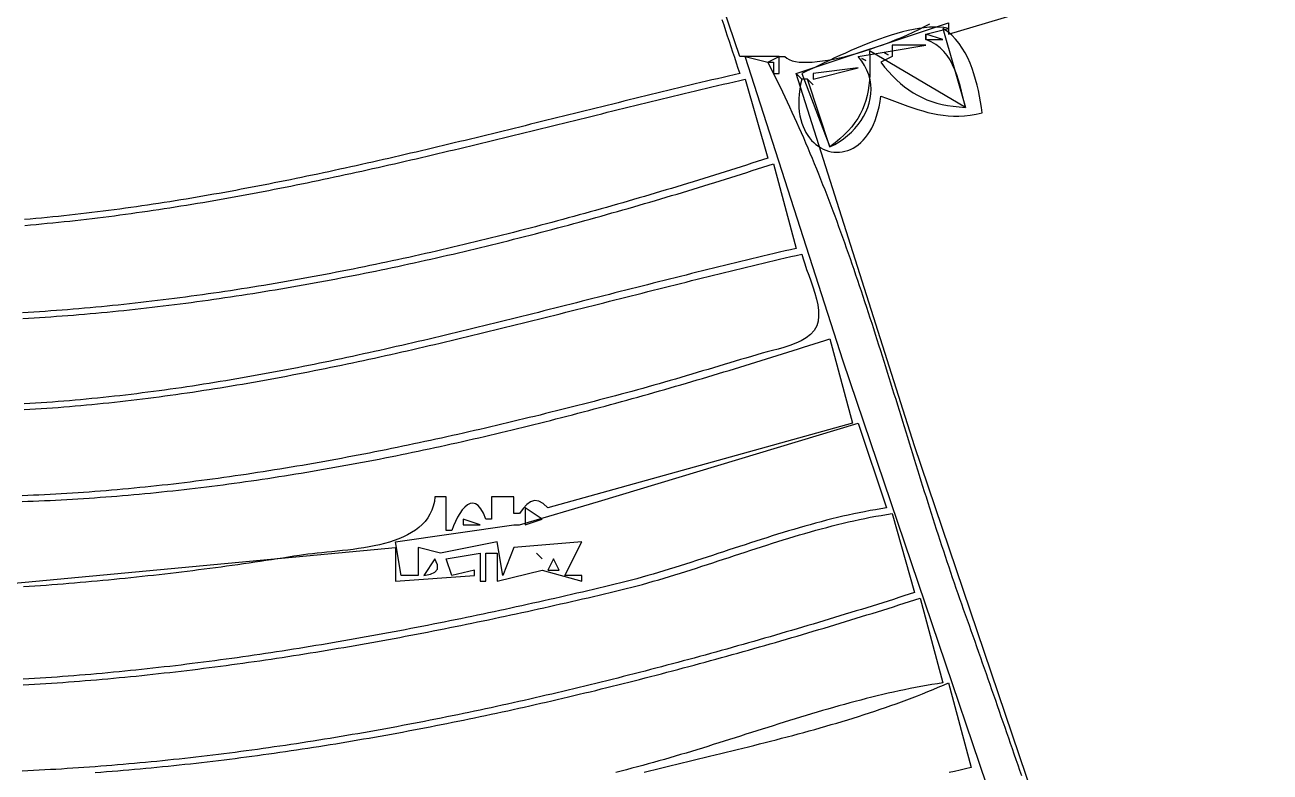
# Model space of a CAD drawing. Extents: x 0 to 1224, y 0 to 792.
# Drawn here: x 677.3 to 898, y 285.2 to 417.6 of the extents above; entities that cross this region are included whole.
import ezdxf

# ---------------------------------------------------------------- set-up
doc = ezdxf.new("R2010")
doc.units = 0
doc.layers.add('C2', color=2, linetype='CONTINUOUS')
doc.layers.add('C7', color=7, linetype='CONTINUOUS')

msp = doc.modelspace()

# ---------------------------------------------------------------- linework, layer by layer
at = {"layer": 'C2'}
for points in [[(840, 417), (844, 403), (827, 413), (827.0543, 411.8893), (827.0839, 410.8174), (827.0857, 409.7825), (827.0569, 408.7825), (826.9943, 407.8157), (826.8952, 406.88), (826.7564, 405.9737), (826.575, 405.0948), (826.3482, 404.2415), (826.0728, 403.4118), (825.746, 402.6039), (825.3648, 401.8159), (824.9261, 401.0458), (824.4272, 400.2919), (823.8649, 399.5521), (823.2363, 398.8246), (822.5385, 398.1076), (821.7685, 397.399), (820.9233, 396.6971), (820, 396), (816, 408), (815, 408), (814.7938, 407.0845), (814.6388, 406.1982), (814.533, 405.3416), (814.4744, 404.5153), (814.4611, 403.7197), (814.4912, 402.9554), (814.5626, 402.2229), (814.6736, 401.5228), (814.822, 400.8555), (815.0059, 400.2215), (815.2235, 399.6215), (815.4728, 399.0559), (815.7517, 398.5252), (816.0584, 398.03), (816.3909, 397.5707), (816.7473, 397.148), (817.1256, 396.7623), (817.5238, 396.4142), (817.9401, 396.1041), (818.3724, 395.8326), (818.8189, 395.6003), (819.2775, 395.4075), (819.7464, 395.255), (820.2235, 395.1431), (820.707, 395.0724), (821.1948, 395.0435), (821.6851, 395.0568), (822.1758, 395.1129), (822.6651, 395.2123), (823.1509, 395.3555), (823.6314, 395.543), (824.1046, 395.7754), (824.5685, 396.0532), (825.0213, 396.3769), (825.4608, 396.747), (825.8853, 397.1641), (826.2927, 397.6286), (826.6811, 398.1411), (827.0485, 398.7022), (827.393, 399.3123), (827.7127, 399.972), (828.0056, 400.6817), (828.2698, 401.442), (828.5032, 402.2535), (828.704, 403.1167), (828.8703, 404.032), (829, 405), (830.0072, 404.6344), (830.9856, 404.2718), (831.9391, 403.9158), (832.8716, 403.57), (833.787, 403.2378), (834.6893, 402.9227), (835.5823, 402.6284), (836.4699, 402.3584), (837.3562, 402.1162), (838.2449, 401.9052), (839.1399, 401.7292), (840.0453, 401.5915), (840.9649, 401.4958), (841.9026, 401.4455), (842.8624, 401.4442), (843.8481, 401.4955), (844.8636, 401.6029), (845.913, 401.7698), (847, 402), (846.8514, 402.9727), (846.688, 403.9603), (846.5061, 404.9574), (846.3021, 405.9589), (846.0724, 406.9595), (845.8134, 407.954), (845.5216, 408.9372), (845.1932, 409.9039), (844.8247, 410.8488), (844.4125, 411.7668), (843.953, 412.6526), (843.4425, 413.5011), (842.8775, 414.3069), (842.2543, 415.0649), (841.5694, 415.7699), (840.8192, 416.4167), (840, 417)], [(837, 416), (837, 415), (840, 415), (837, 416)], [(829.6667, 412.6667), (830.3333, 412.3333), (829.6667, 412.6667)], [(831, 414), (831, 413), (837, 414), (831, 414)], [(814, 409), (815, 408), (814, 409)], [(816, 408), (817, 407), (816, 408)]]:
    msp.add_lwpolyline(points, dxfattribs=at)
at = {"layer": 'C7'}
for points in [[(864.6667, 233), (822.3333, 358), (805, 412), (809, 411), (811, 412), (804, 412), (785, 468)], [(878.3333, 215), (835, 343), (814, 409), (841, 418), (841, 416), (898, 433)], [(800.8569, 418.5596), (801.1733, 417.6042), (801.4893, 416.6487), (801.8048, 415.693), (802.1199, 414.7372), (802.4345, 413.7813), (802.7486, 412.8253), (803.0622, 411.8692), (803.3753, 410.9129), (803.6879, 409.9565), (804, 409), (803.015, 408.7716), (802.0308, 408.5424), (801.0472, 408.3124), (800.0643, 408.0816), (799.082, 407.8501), (798.1004, 407.6179), (797.1194, 407.385), (796.139, 407.1514), (795.1591, 406.9173), (794.1799, 406.6825), (793.2013, 406.4472), (792.2232, 406.2113), (791.2456, 405.975), (790.2686, 405.7382), (789.2921, 405.5009), (788.3161, 405.2633), (787.3407, 405.0252), (786.3657, 404.7868), (785.3911, 404.5481), (784.4171, 404.3091), (783.4435, 404.0698), (782.4703, 403.8303), (781.4976, 403.5907), (780.5252, 403.3508), (779.5533, 403.1108), (778.5817, 402.8707), (777.6106, 402.6305), (776.6398, 402.3903), (775.6693, 402.15), (774.6992, 401.9098), (773.7294, 401.6696), (772.7599, 401.4295), (771.7907, 401.1894), (770.8218, 400.9495), (769.8532, 400.7098), (768.8849, 400.4703), (767.9168, 400.231), (766.9489, 399.9919), (765.9813, 399.7531), (765.0139, 399.5146), (764.0467, 399.2765), (763.0796, 399.0388), (762.1128, 398.8014), (761.1461, 398.5645), (760.1796, 398.328), (759.2132, 398.0921), (758.247, 397.8566), (757.2808, 397.6218), (756.3148, 397.3875), (755.3489, 397.1538), (754.383, 396.9207), (753.4172, 396.6883), (752.4515, 396.4567), (751.4858, 396.2257), (750.5202, 395.9956), (749.5545, 395.7662), (748.5889, 395.5376), (747.6233, 395.3099), (746.6576, 395.0831), (745.6919, 394.8572), (744.7262, 394.6323), (743.7604, 394.4083), (742.7946, 394.1853), (741.8286, 393.9634), (740.8626, 393.7425), (739.8965, 393.5227), (738.9302, 393.304), (737.9639, 393.0865), (736.9973, 392.8702), (736.0307, 392.6551), (735.0638, 392.4412), (734.0968, 392.2287), (733.1296, 392.0174), (732.1622, 391.8074), (731.1946, 391.5989), (730.2268, 391.3917), (729.2587, 391.1859), (728.2903, 390.9816), (727.3217, 390.7788), (726.3529, 390.5775), (725.3837, 390.3777), (724.4142, 390.1795), (723.4445, 389.983), (722.4744, 389.788), (721.5039, 389.5948), (720.5331, 389.4032), (719.562, 389.2133), (718.5904, 389.0252), (717.6185, 388.8389), (716.6462, 388.6544), (715.6735, 388.4718), (714.7003, 388.291), (713.7267, 388.1122), (712.7527, 387.9353), (711.7782, 387.7603), (710.8032, 387.5873), (709.8278, 387.4164), (708.8518, 387.2475), (707.8753, 387.0807), (706.8984, 386.9161), (705.9208, 386.7535), (704.9428, 386.5932), (703.9641, 386.4351), (702.9849, 386.2792), (702.0052, 386.1255), (701.0248, 385.9742), (700.0438, 385.8252), (699.0622, 385.6785), (698.0799, 385.5343), (697.0971, 385.3924), (696.1135, 385.253), (695.1293, 385.1161), (694.1444, 384.9817), (693.1588, 384.8498), (692.1725, 384.7205), (691.1855, 384.5938), (690.1978, 384.4698), (689.2093, 384.3483), (688.22, 384.2296), (687.23, 384.1136), (686.2392, 384.0003), (685.2476, 383.8899), (684.2552, 383.7822), (683.262, 383.6774), (682.268, 383.5754), (681.2731, 383.4763), (680.2774, 383.3802), (679.2807, 383.287), (678.2833, 383.1968), (677.2849, 383.1097)], [(853.9813, 284.5286), (853.6542, 285.4813), (853.3268, 286.4339), (852.9991, 287.3864), (852.6711, 288.3388), (852.3428, 289.291), (852.0142, 290.2432), (851.6853, 291.1952), (851.3562, 292.1471), (851.0267, 293.0988), (850.6969, 294.0504), (850.3668, 295.0019), (850.0364, 295.9533), (849.7056, 296.9045), (849.3745, 297.8555), (849.0431, 298.8065), (848.7114, 299.7572), (848.3793, 300.7079), (848.0469, 301.6583), (847.7141, 302.6087), (847.381, 303.5588), (847.0475, 304.5089), (846.7136, 305.4587), (846.3794, 306.4084), (846.0448, 307.358), (845.7099, 308.3073), (845.3745, 309.2565), (845.0388, 310.2056), (844.7027, 311.1544), (844.3662, 312.1031), (844.0293, 313.0516), (843.6921, 314), (843.3609, 314.9341), (843.0318, 315.8699), (842.7046, 316.8072), (842.3794, 317.7459), (842.056, 318.6861), (841.7344, 319.6277), (841.4145, 320.5706), (841.0963, 321.5149), (840.7796, 322.4604), (840.4645, 323.4071), (840.1509, 324.355), (839.8386, 325.3041), (839.5277, 326.2543), (839.2181, 327.2055), (838.9096, 328.1578), (838.6024, 329.111), (838.2961, 330.0651), (837.991, 331.0202), (837.6867, 331.9761), (837.3834, 332.9327), (837.0809, 333.8902), (836.7791, 334.8484), (836.478, 335.8073), (836.1776, 336.7668), (835.8778, 337.7269), (835.5784, 338.6875), (835.2795, 339.6487), (834.981, 340.6103), (834.6828, 341.5724), (834.3848, 342.5348), (834.087, 343.4976), (833.7894, 344.4607), (833.4918, 345.4241), (833.1942, 346.3876), (832.8965, 347.3514), (832.5987, 348.3153), (832.3007, 349.2793), (832.0025, 350.2433), (831.7039, 351.2073), (831.4049, 352.1713), (831.1055, 353.1352), (830.8056, 354.0991), (830.5051, 355.0627), (830.2039, 356.0262), (829.9021, 356.9894), (829.5994, 357.9523), (829.296, 358.9149), (828.9916, 359.8771), (828.6863, 360.8389), (828.3799, 361.8002), (828.0725, 362.7611), (827.7639, 363.7214), (827.4541, 364.6812), (827.143, 365.6403), (826.8305, 366.5987), (826.5167, 367.5565), (826.2014, 368.5135), (825.8845, 369.4697), (825.5661, 370.4251), (825.2459, 371.3796), (824.9241, 372.3331), (824.6004, 373.2858), (824.2749, 374.2374), (823.9475, 375.188), (823.6181, 376.1375), (823.2867, 377.0859), (822.9531, 378.0331), (822.6174, 378.9791), (822.2794, 379.9238), (821.9391, 380.8672), (821.5964, 381.8094), (821.2514, 382.7501), (820.9038, 383.6894), (820.5537, 384.6273), (820.2009, 385.5636), (819.8455, 386.4984), (819.4873, 387.4316), (819.1263, 388.3632), (818.7624, 389.2931), (818.3956, 390.2213), (818.0257, 391.1477), (817.6528, 392.0724), (817.2768, 392.9952), (816.8976, 393.9161), (816.5151, 394.8351), (816.1293, 395.7521), (815.7401, 396.6671), (815.3474, 397.5801), (814.9513, 398.491), (814.5515, 399.3997), (814.1481, 400.3063), (813.741, 401.2106), (813.3302, 402.1127), (812.9154, 403.0125), (812.4968, 403.9099), (812.0743, 404.805), (811.6477, 405.6976), (811.217, 406.5877), (810.7821, 407.4754), (810.3431, 408.3605), (809.8997, 409.2429), (809.452, 410.1228), (809, 411), (810, 411), (810, 409), (811, 409), (811, 412), (812, 412), (812.3524, 411.7033), (812.7873, 411.4601), (813.2999, 411.2686), (813.8855, 411.1269), (814.5395, 411.0331), (815.2571, 410.9854), (816.0338, 410.9819), (816.8647, 411.0206), (817.7452, 411.0998), (818.6706, 411.2176), (819.6363, 411.3721), (820.6376, 411.5614), (821.6697, 411.7837), (822.7281, 412.037), (823.8079, 412.3196), (824.9046, 412.6295), (826.0134, 412.9648), (827.1297, 413.3238), (828.2487, 413.7045), (829.3659, 414.1051), (830.4764, 414.5236), (831.5757, 414.9583), (832.659, 415.4072), (833.7217, 415.8684), (834.759, 416.3402), (835.7664, 416.8206), (836.739, 417.3078), (837.6723, 417.7999)], [(815, 409), (820, 396), (820.8356, 396.4329), (821.6362, 396.9154), (822.3982, 397.4441), (823.1183, 398.0158), (823.7931, 398.6274), (824.419, 399.2755), (824.9927, 399.9571), (825.5107, 400.6688), (825.9697, 401.4075), (826.3662, 402.1699), (826.6967, 402.9528), (826.9578, 403.753), (827.1462, 404.5674), (827.2583, 405.3926), (827.2908, 406.2255), (827.2402, 407.0628), (827.1031, 407.9013), (826.876, 408.7379), (826.5556, 409.5692), (826.1384, 410.3922), (825.621, 411.2035), (825, 412), (831, 413), (831, 412), (829, 411), (829.6884, 410.1456), (830.3799, 409.3437), (831.0771, 408.5935), (831.7827, 407.8943), (832.4993, 407.2451), (833.2294, 406.6452), (833.9757, 406.0938), (834.7408, 405.5901), (835.5273, 405.1334), (836.3378, 404.7226), (837.1749, 404.3572), (838.0413, 404.0363), (838.9395, 403.759), (839.8722, 403.5247), (840.842, 403.3324), (841.8515, 403.1814), (842.9033, 403.0708), (844, 403), (843.7833, 403.9486), (843.5626, 404.9133), (843.3306, 405.8855), (843.0798, 406.8566), (842.8031, 407.818), (842.4931, 408.761), (842.1426, 409.677), (841.7441, 410.5574), (841.2904, 411.3937), (840.7742, 412.177), (840.1882, 412.899), (839.5251, 413.5509), (838.7776, 414.1241), (837.9383, 414.61), (837, 415), (837, 416), (841, 417), (840.2085, 417.1323), (839.3817, 417.2068), (838.5225, 417.2266), (837.6336, 417.1948), (836.7181, 417.1145), (835.7788, 416.9888), (834.8187, 416.8208), (833.8407, 416.6136), (832.8476, 416.3703), (831.8425, 416.0939), (830.8282, 415.7876), (829.8075, 415.4544), (828.7836, 415.0975), (827.7591, 414.72), (826.7371, 414.3249), (825.7205, 413.9154), (824.7122, 413.4945), (823.7151, 413.0653), (822.7321, 412.6309), (821.766, 412.1945), (820.82, 411.7591), (819.8967, 411.3279), (818.9992, 410.9038), (818.1304, 410.49), (817.2931, 410.0897), (816.4904, 409.7058), (815.725, 409.3415), (815, 409)], [(825.6667, 411.6667), (826.3333, 411.3333), (825.6667, 411.6667)], [(817, 409), (817, 408), (825, 410), (817, 409)], [(677.3002, 382.0903), (678.299, 382.176), (679.2968, 382.2646), (680.2937, 382.3563), (681.2898, 382.4508), (682.285, 382.5482), (683.2793, 382.6485), (684.2728, 382.7516), (685.2655, 382.8575), (686.2573, 382.9662), (687.2483, 383.0776), (688.2386, 383.1918), (689.228, 383.3086), (690.2167, 383.4281), (691.2046, 383.5502), (692.1918, 383.6749), (693.1782, 383.8021), (694.164, 383.9319), (695.149, 384.0642), (696.1333, 384.199), (697.117, 384.3363), (698.0999, 384.476), (699.0822, 384.618), (700.0639, 384.7625), (701.045, 384.9092), (702.0254, 385.0583), (703.0052, 385.2096), (703.9844, 385.3632), (704.9631, 385.5191), (705.9411, 385.6771), (706.9186, 385.8372), (707.8956, 385.9995), (708.8721, 386.1639), (709.848, 386.3304), (710.8234, 386.4989), (711.7983, 386.6694), (712.7727, 386.842), (713.7467, 387.0164), (714.7202, 387.1928), (715.6933, 387.3711), (716.6659, 387.5513), (717.6382, 387.7333), (718.61, 387.9172), (719.5814, 388.1028), (720.5525, 388.2901), (721.5231, 388.4792), (722.4934, 388.67), (723.4634, 388.8624), (724.4331, 389.0565), (725.4024, 389.2522), (726.3714, 389.4495), (727.3401, 389.6483), (728.3086, 389.8487), (729.2768, 390.0505), (730.2447, 390.2538), (731.2124, 390.4585), (732.1798, 390.6647), (733.1471, 390.8722), (734.1141, 391.081), (735.0809, 391.2912), (736.0476, 391.5027), (737.0141, 391.7154), (737.9804, 391.9293), (738.9466, 392.1445), (739.9126, 392.3608), (740.8786, 392.5783), (741.8444, 392.7969), (742.8102, 393.0165), (743.7758, 393.2373), (744.7414, 393.459), (745.707, 393.6817), (746.6725, 393.9055), (747.638, 394.1301), (748.6034, 394.3557), (749.5689, 394.5821), (750.5343, 394.8094), (751.4998, 395.0375), (752.4653, 395.2664), (753.4309, 395.4961), (754.3965, 395.7265), (755.3622, 395.9576), (756.3279, 396.1894), (757.2938, 396.4219), (758.2598, 396.6549), (759.2259, 396.8886), (760.1921, 397.1228), (761.1585, 397.3576), (762.125, 397.5928), (763.0917, 397.8285), (764.0586, 398.0647), (765.0257, 398.3013), (765.993, 398.5382), (766.9605, 398.7756), (767.9283, 399.0132), (768.8963, 399.2512), (769.8645, 399.4894), (770.833, 399.7279), (771.8018, 399.9665), (772.7709, 400.2054), (773.7404, 400.4444), (774.7101, 400.6835), (775.6802, 400.9228), (776.6506, 401.1621), (777.6214, 401.4014), (778.5925, 401.6408), (779.5641, 401.8801), (780.536, 402.1194), (781.5083, 402.3586), (782.4811, 402.5976), (783.4543, 402.8366), (784.4279, 403.0754), (785.402, 403.314), (786.3766, 403.5523), (787.3517, 403.7904), (788.3272, 404.0283), (789.3033, 404.2658), (790.2799, 404.503), (791.257, 404.7398), (792.2347, 404.9762), (793.2129, 405.2122), (794.1917, 405.4477), (795.1711, 405.6827), (796.1511, 405.9172), (797.1317, 406.1512), (798.1129, 406.3846), (799.0948, 406.6174), (800.0773, 406.8496), (801.0604, 407.0811), (802.0443, 407.3119), (803.0288, 407.542), (804.014, 407.7714), (805, 408), (809, 394), (808.0569, 393.6937), (807.113, 393.3883), (806.1684, 393.0839), (805.223, 392.7805), (804.2769, 392.4781), (803.33, 392.1766), (802.3823, 391.8761), (801.4339, 391.5767), (800.4848, 391.2783), (799.535, 390.981), (798.5844, 390.6847), (797.6331, 390.3894), (796.6811, 390.0953), (795.7284, 389.8023), (794.775, 389.5103), (793.8209, 389.2195), (792.8661, 388.9299), (791.9106, 388.6414), (790.9544, 388.354), (789.9976, 388.0679), (789.0401, 387.7829), (788.0819, 387.4992), (787.1231, 387.2167), (786.1637, 386.9354), (785.2035, 386.6554), (784.2428, 386.3766), (783.2814, 386.0991), (782.3194, 385.8229), (781.3567, 385.548), (780.3935, 385.2744), (779.4296, 385.0022), (778.4651, 384.7313), (777.5001, 384.4617), (776.5344, 384.1935), (775.5681, 383.9268), (774.6013, 383.6614), (773.6339, 383.3974), (772.6659, 383.1349), (771.6973, 382.8738), (770.7282, 382.6141), (769.7585, 382.3559), (768.7883, 382.0992), (767.8175, 381.844), (766.8462, 381.5903), (765.8744, 381.3382), (764.902, 381.0875), (763.9291, 380.8385), (762.9557, 380.5909), (761.9818, 380.345), (761.0074, 380.1006), (760.0325, 379.8579), (759.0571, 379.6168), (758.0812, 379.3773), (757.1048, 379.1394), (756.1279, 378.9032), (755.1506, 378.6687), (754.1728, 378.4359), (753.1945, 378.2047), (752.2158, 377.9753), (751.2367, 377.7476), (750.2571, 377.5216), (749.277, 377.2974), (748.2966, 377.075), (747.3157, 376.8544), (746.3344, 376.6355), (745.3526, 376.4184), (744.3705, 376.2032), (743.3879, 375.9898), (742.405, 375.7783), (741.4217, 375.5686), (740.4379, 375.3608), (739.4538, 375.1549), (738.4694, 374.9509), (737.4845, 374.7488), (736.4993, 374.5487), (735.5137, 374.3504), (734.5278, 374.1542), (733.5415, 373.9599), (732.5549, 373.7676), (731.568, 373.5773), (730.5807, 373.389), (729.5931, 373.2028), (728.6052, 373.0186), (727.6169, 372.8364), (726.6284, 372.6563), (725.6396, 372.4783), (724.6504, 372.3024), (723.661, 372.1286), (722.6713, 371.9569), (721.6813, 371.7873), (720.691, 371.6199), (719.7004, 371.4547), (718.7096, 371.2916), (717.7186, 371.1307), (716.7273, 370.9721), (715.7357, 370.8156), (714.7439, 370.6614), (713.7518, 370.5094), (712.7596, 370.3597), (711.7671, 370.2122), (710.7744, 370.0671), (709.7815, 369.9242), (708.7883, 369.7837), (707.795, 369.6455), (706.8015, 369.5096), (705.8078, 369.376), (704.8139, 369.2449), (703.8198, 369.1161), (702.8255, 368.9897), (701.8311, 368.8657), (700.8365, 368.7442), (699.8418, 368.6251), (698.8469, 368.5084), (697.8519, 368.3942), (696.8567, 368.2824), (695.8614, 368.1732), (694.866, 368.0664), (693.8704, 367.9622), (692.8747, 367.8605), (691.8789, 367.7614), (690.8831, 367.6648), (689.8871, 367.5708), (688.891, 367.4793), (687.8948, 367.3905), (686.8985, 367.3043), (685.9022, 367.2207), (684.9058, 367.1397), (683.9093, 367.0614), (682.9128, 366.9858), (681.9162, 366.9128), (680.9196, 366.8426), (679.9229, 366.775), (678.9262, 366.7102), (677.9294, 366.6481), (676.9326, 366.5887)], [(676.9473, 365.576), (677.9445, 365.6341), (678.9416, 365.6949), (679.9387, 365.7584), (680.9357, 365.8245), (681.9326, 365.8933), (682.9294, 365.9648), (683.9262, 366.0389), (684.9229, 366.1156), (685.9195, 366.1949), (686.9159, 366.2768), (687.9123, 366.3613), (688.9086, 366.4484), (689.9048, 366.538), (690.9009, 366.6302), (691.8968, 366.7249), (692.8926, 366.8221), (693.8883, 366.9218), (694.8838, 367.024), (695.8792, 367.1287), (696.8745, 367.2359), (697.8696, 367.3455), (698.8646, 367.4576), (699.8594, 367.5721), (700.854, 367.689), (701.8485, 367.8083), (702.8427, 367.93), (703.8368, 368.054), (704.8308, 368.1805), (705.8245, 368.3093), (706.818, 368.4404), (707.8113, 368.5739), (708.8045, 368.7096), (709.7974, 368.8477), (710.7901, 368.9881), (711.7825, 369.1307), (712.7748, 369.2756), (713.7668, 369.4228), (714.7586, 369.5721), (715.7501, 369.7238), (716.7414, 369.8776), (717.7325, 370.0336), (718.7233, 370.1918), (719.7138, 370.3522), (720.7041, 370.5147), (721.6941, 370.6794), (722.6838, 370.8462), (723.6732, 371.0152), (724.6624, 371.1862), (725.6512, 371.3594), (726.6398, 371.5346), (727.6281, 371.712), (728.616, 371.8913), (729.6037, 372.0727), (730.591, 372.2562), (731.578, 372.4416), (732.5647, 372.6291), (733.551, 372.8186), (734.537, 373.01), (735.5227, 373.2035), (736.5081, 373.3988), (737.493, 373.5962), (738.4777, 373.7954), (739.4619, 373.9966), (740.4458, 374.1996), (741.4293, 374.4046), (742.4125, 374.6115), (743.3953, 374.8202), (744.3776, 375.0307), (745.3596, 375.2431), (746.3412, 375.4574), (747.3224, 375.6734), (748.3032, 375.8913), (749.2836, 376.1109), (750.2635, 376.3324), (751.2431, 376.5555), (752.2222, 376.7805), (753.2009, 377.0072), (754.1791, 377.2356), (755.1569, 377.4657), (756.1343, 377.6975), (757.1112, 377.931), (758.0877, 378.1662), (759.0636, 378.403), (760.0392, 378.6415), (761.0142, 378.8817), (761.9888, 379.1234), (762.9629, 379.3668), (763.9365, 379.6118), (764.9096, 379.8583), (765.8823, 380.1064), (766.8544, 380.3561), (767.826, 380.6074), (768.7971, 380.8601), (769.7677, 381.1144), (770.7378, 381.3702), (771.7073, 381.6275), (772.6763, 381.8863), (773.6448, 382.1466), (774.6127, 382.4083), (775.5801, 382.6714), (776.5469, 382.936), (777.5132, 383.202), (778.4789, 383.4694), (779.4441, 383.7382), (780.4087, 384.0084), (781.3727, 384.28), (782.3361, 384.5529), (783.2989, 384.8272), (784.2612, 385.1028), (785.2228, 385.3797), (786.1839, 385.6579), (787.1443, 385.9374), (788.1041, 386.2182), (789.0633, 386.5002), (790.0219, 386.7835), (790.9799, 387.0681), (791.9372, 387.3538), (792.8939, 387.6408), (793.85, 387.929), (794.8054, 388.2184), (795.7602, 388.509), (796.7143, 388.8007), (797.6677, 389.0936), (798.6205, 389.3876), (799.5726, 389.6827), (800.524, 389.979), (801.4747, 390.2763), (802.4248, 390.5748), (803.3742, 390.8743), (804.3228, 391.1749), (805.2708, 391.4765), (806.2181, 391.7792), (807.1646, 392.0829), (808.1105, 392.3876), (809.0556, 392.6933), (810, 393), (814, 378), (813.0206, 377.7728), (812.0417, 377.5444), (811.0633, 377.3151), (810.0853, 377.0846), (809.1077, 376.8532), (808.1306, 376.6208), (807.1539, 376.3874), (806.1776, 376.1532), (805.2017, 375.918), (804.2262, 375.682), (803.2511, 375.4453), (802.2764, 375.2077), (801.302, 374.9694), (800.328, 374.7304), (799.3543, 374.4907), (798.381, 374.2504), (797.408, 374.0094), (796.4353, 373.7679), (795.4629, 373.5259), (794.4908, 373.2834), (793.5189, 373.0403), (792.5474, 372.7969), (791.5761, 372.553), (790.6051, 372.3088), (789.6344, 372.0642), (788.6638, 371.8193), (787.6936, 371.5742), (786.7235, 371.3288), (785.7536, 371.0833), (784.784, 370.8375), (783.8145, 370.5916), (782.8452, 370.3456), (781.8761, 370.0996), (780.9072, 369.8535), (779.9384, 369.6074), (778.9697, 369.3613), (778.0012, 369.1154), (777.0328, 368.8695), (776.0646, 368.6237), (775.0964, 368.3781), (774.1283, 368.1327), (773.1604, 367.8876), (772.1925, 367.6427), (771.2246, 367.3981), (770.2569, 367.1539), (769.2891, 366.91), (768.3214, 366.6665), (767.3538, 366.4235), (766.3862, 366.1809), (765.4185, 365.9388), (764.4509, 365.6973), (763.4833, 365.4563), (762.5157, 365.216), (761.548, 364.9763), (760.5803, 364.7372), (759.6126, 364.4989), (758.6448, 364.2613), (757.6769, 364.0245), (756.709, 363.7885), (755.7409, 363.5533), (754.7728, 363.319), (753.8046, 363.0856), (752.8363, 362.8531), (751.8678, 362.6216), (750.8992, 362.3912), (749.9305, 362.1617), (748.9617, 361.9334), (747.9926, 361.7061), (747.0234, 361.48), (746.0541, 361.2551), (745.0845, 361.0314), (744.1147, 360.8089), (743.1448, 360.5877), (742.1746, 360.3678), (741.2042, 360.1493), (740.2335, 359.9321), (739.2626, 359.7163), (738.2915, 359.502), (737.3201, 359.2892), (736.3484, 359.0779), (735.3765, 358.8681), (734.4042, 358.6599), (733.4316, 358.4533), (732.4588, 358.2484), (731.4856, 358.0452), (730.5121, 357.8436), (729.5382, 357.6438), (728.564, 357.4458), (727.5895, 357.2496), (726.6145, 357.0553), (725.6392, 356.8628), (724.6635, 356.6723), (723.6874, 356.4837), (722.7109, 356.2971), (721.734, 356.1125), (720.7567, 355.93), (719.7789, 355.7495), (718.8007, 355.5712), (717.822, 355.395), (716.8429, 355.221), (715.8633, 355.0492), (714.8832, 354.8796), (713.9026, 354.7124), (712.9215, 354.5475), (711.9399, 354.3849), (710.9578, 354.2247), (709.9752, 354.0669), (708.992, 353.9116), (708.0083, 353.7588), (707.024, 353.6085), (706.0392, 353.4608), (705.0537, 353.3156), (704.0677, 353.1731), (703.0811, 353.0332), (702.0939, 352.896), (701.1061, 352.7615), (700.1176, 352.6298), (699.1285, 352.5009), (698.1388, 352.3748), (697.1484, 352.2516), (696.1574, 352.1312), (695.1656, 352.0138), (694.1732, 351.8993), (693.1802, 351.7879), (692.1864, 351.6794), (691.1919, 351.574), (690.1966, 351.4717), (689.2007, 351.3726), (688.204, 351.2766), (687.2066, 351.1838), (686.2084, 351.0942), (685.2094, 351.0079), (684.2097, 350.9248), (683.2092, 350.8451), (682.2079, 350.7688), (681.2057, 350.6959), (680.2028, 350.6264), (679.199, 350.5603), (678.1945, 350.4978), (677.189, 350.4387)], [(677.201, 349.431), (678.207, 349.489), (679.2122, 349.5505), (680.2165, 349.6154), (681.22, 349.6837), (682.2226, 349.7554), (683.2244, 349.8305), (684.2254, 349.9088), (685.2255, 349.9905), (686.2249, 350.0753), (687.2235, 350.1634), (688.2213, 350.2547), (689.2183, 350.3491), (690.2146, 350.4466), (691.2102, 350.5473), (692.2049, 350.6509), (693.199, 350.7576), (694.1924, 350.8673), (695.185, 350.9799), (696.1769, 351.0954), (697.1682, 351.2139), (698.1588, 351.3351), (699.1487, 351.4593), (700.1379, 351.5861), (701.1265, 351.7158), (702.1144, 351.8482), (703.1018, 351.9832), (704.0885, 352.121), (705.0746, 352.2613), (706.06, 352.4043), (707.0449, 352.5498), (708.0293, 352.6978), (709.013, 352.8484), (709.9962, 353.0014), (710.9788, 353.1568), (711.9609, 353.3146), (712.9425, 353.4748), (713.9235, 353.6373), (714.9041, 353.8022), (715.8841, 353.9693), (716.8636, 354.1386), (717.8427, 354.3101), (718.8212, 354.4839), (719.7994, 354.6597), (720.777, 354.8377), (721.7542, 355.0177), (722.731, 355.1998), (723.7074, 355.3838), (724.6833, 355.5699), (725.6589, 355.7579), (726.634, 355.9478), (727.6088, 356.1396), (728.5832, 356.3332), (729.5572, 356.5286), (730.5309, 356.7258), (731.5042, 356.9248), (732.4772, 357.1255), (733.4499, 357.3279), (734.4222, 357.5319), (735.3943, 357.7375), (736.366, 357.9447), (737.3375, 358.1535), (738.3087, 358.3638), (739.2796, 358.5755), (740.2502, 358.7888), (741.2207, 359.0034), (742.1908, 359.2195), (743.1608, 359.4369), (744.1305, 359.6556), (745.1001, 359.8756), (746.0694, 360.0969), (747.0386, 360.3194), (748.0075, 360.5431), (748.9763, 360.7679), (749.945, 360.9939), (750.9135, 361.221), (751.8818, 361.4491), (752.8501, 361.6783), (753.8182, 361.9085), (754.7862, 362.1396), (755.7541, 362.3717), (756.7219, 362.6047), (757.6896, 362.8385), (758.6573, 363.0732), (759.6249, 363.3087), (760.5924, 363.5449), (761.56, 363.7819), (762.5274, 364.0196), (763.4949, 364.258), (764.4624, 364.497), (765.4298, 364.7366), (766.3973, 364.9768), (767.3648, 365.2175), (768.3323, 365.4587), (769.2998, 365.7005), (770.2674, 365.9426), (771.2351, 366.1852), (772.2028, 366.4282), (773.1706, 366.6715), (774.1385, 366.9151), (775.1065, 367.159), (776.0746, 367.4031), (777.0428, 367.6475), (778.0112, 367.8921), (778.9797, 368.1368), (779.9483, 368.3816), (780.9171, 368.6265), (781.886, 368.8715), (782.8552, 369.1164), (783.8245, 369.3614), (784.794, 369.6063), (785.7637, 369.8512), (786.7337, 370.0959), (787.7038, 370.3406), (788.6742, 370.585), (789.6449, 370.8292), (790.6158, 371.0732), (791.5869, 371.3169), (792.5583, 371.5603), (793.5301, 371.8034), (794.5021, 372.0461), (795.4744, 372.2884), (796.447, 372.5303), (797.42, 372.7717), (798.3933, 373.0126), (799.3669, 373.2529), (800.3409, 373.4928), (801.3153, 373.732), (802.29, 373.9705), (803.2651, 374.2085), (804.2406, 374.4457), (805.2165, 374.6822), (806.1929, 374.9179), (807.1696, 375.1529), (808.1468, 375.387), (809.1244, 375.6202), (810.1025, 375.8526), (811.081, 376.084), (812.06, 376.3145), (813.0395, 376.544), (814.0195, 376.7725), (815, 377), (815.2246, 376.1647), (815.5177, 375.2571), (815.8597, 374.2902), (816.2309, 373.2774), (816.6118, 372.2318), (816.9825, 371.1667), (817.3236, 370.0954), (817.6153, 369.031), (817.8381, 367.9869), (817.9723, 366.9763), (817.9981, 366.0124), (817.8961, 365.1084), (817.6466, 364.2777), (817.1898, 363.4716), (816.5592, 362.7699), (815.7848, 362.1621), (814.8964, 361.6377), (813.924, 361.1863), (812.8975, 360.7973), (811.8468, 360.4604), (810.8017, 360.1651), (809.7923, 359.901), (808.8484, 359.6575), (808, 359.4243), (807.0383, 359.1419), (806.0769, 358.8582), (805.1157, 358.5735), (804.1548, 358.2878), (803.1939, 358.0015), (802.2332, 357.7146), (801.2725, 357.4273), (800.3118, 357.1399), (799.3511, 356.8525), (798.3902, 356.5652), (797.4293, 356.2783), (796.4682, 355.9919), (795.5068, 355.7063), (794.5452, 355.4216), (793.5833, 355.1379), (792.621, 354.8555), (791.6584, 354.5746), (790.6952, 354.2953), (789.7316, 354.0178), (788.7675, 353.7422), (787.8028, 353.4689), (786.8375, 353.1978), (785.8715, 352.9293), (784.9048, 352.6635), (783.9373, 352.4006), (782.9691, 352.1408), (782, 351.8842), (781.0521, 351.6354), (780.103, 351.3874), (779.1527, 351.1401), (778.2012, 350.8936), (777.2486, 350.6478), (776.2948, 350.4029), (775.3399, 350.1588), (774.3839, 349.9155), (773.4267, 349.6731), (772.4685, 349.4315), (771.5092, 349.191), (770.5489, 348.9513), (769.5875, 348.7127), (768.6251, 348.475), (767.6616, 348.2383), (766.6972, 348.0028), (765.7318, 347.7682), (764.7655, 347.5348), (763.7982, 347.3025), (762.8299, 347.0714), (761.8608, 346.8414), (760.8908, 346.6126), (759.9199, 346.385), (758.9481, 346.1587), (757.9755, 345.9337), (757.002, 345.7099), (756.0277, 345.4875), (755.0527, 345.2664), (754.0768, 345.0467), (753.1002, 344.8284), (752.1228, 344.6115), (751.1447, 344.3961), (750.1658, 344.1821), (749.1863, 343.9697), (748.2061, 343.7587), (747.2252, 343.5493), (746.2436, 343.3414), (745.2614, 343.1352), (744.2786, 342.9306), (743.2951, 342.7276), (742.3111, 342.5263), (741.3265, 342.3267), (740.3413, 342.1288), (739.3556, 341.9326), (738.3694, 341.7382), (737.3826, 341.5456), (736.3954, 341.3548), (735.4076, 341.1659), (734.4194, 340.9788), (733.4308, 340.7937), (732.4417, 340.6104), (731.4522, 340.4291), (730.4622, 340.2498), (729.472, 340.0724), (728.4813, 339.8971), (727.4903, 339.7238), (726.4989, 339.5526), (725.5072, 339.3834), (724.5152, 339.2164), (723.5229, 339.0515), (722.5304, 338.8888), (721.5376, 338.7283), (720.5445, 338.57), (719.5512, 338.4139), (718.5577, 338.2601), (717.5641, 338.1086), (716.5702, 337.9594), (715.5761, 337.8125), (714.582, 337.668), (713.5877, 337.5259), (712.5932, 337.3863), (711.5987, 337.249), (710.6041, 337.1142), (709.6094, 336.9819), (708.6147, 336.8521), (707.6199, 336.7249), (706.6251, 336.6002), (705.6303, 336.4781), (704.6355, 336.3586), (703.6408, 336.2418), (702.6461, 336.1276), (701.6514, 336.0161), (700.6569, 335.9074), (699.6624, 335.8013), (698.668, 335.698), (697.6737, 335.5975), (696.6796, 335.4999), (695.6857, 335.405), (694.6919, 335.313), (693.6983, 335.2239), (692.7049, 335.1377), (691.7117, 335.0545), (690.7188, 334.9742), (689.7261, 334.8969), (688.7336, 334.8226), (687.7415, 334.7513), (686.7497, 334.6831), (685.7581, 334.618), (684.7669, 334.556), (683.7761, 334.4971), (682.7856, 334.4414), (681.7955, 334.3889), (680.8057, 334.3396), (679.8164, 334.2935), (678.8275, 334.2507), (677.8391, 334.2111), (676.8511, 334.1749)], [(676.8487, 333.1575), (677.8352, 333.1902), (678.8219, 333.226), (679.8088, 333.2648), (680.796, 333.3066), (681.7834, 333.3513), (682.771, 333.3991), (683.7588, 333.4497), (684.7468, 333.5033), (685.735, 333.5598), (686.7234, 333.6192), (687.7119, 333.6815), (688.7006, 333.7467), (689.6895, 333.8146), (690.6785, 333.8855), (691.6676, 333.9591), (692.6569, 334.0355), (693.6463, 334.1147), (694.6358, 334.1967), (695.6254, 334.2815), (696.6151, 334.3689), (697.6049, 334.4591), (698.5947, 334.552), (699.5847, 334.6475), (700.5746, 334.7458), (701.5647, 334.8466), (702.5547, 334.9502), (703.5448, 335.0563), (704.5349, 335.165), (705.5251, 335.2764), (706.5152, 335.3903), (707.5053, 335.5067), (708.4955, 335.6257), (709.4856, 335.7472), (710.4756, 335.8712), (711.4657, 335.9977), (712.4557, 336.1267), (713.4456, 336.2581), (714.4354, 336.392), (715.4252, 336.5283), (716.4149, 336.667), (717.4046, 336.8081), (718.3941, 336.9515), (719.3835, 337.0974), (720.3728, 337.2455), (721.3619, 337.396), (722.351, 337.5488), (723.3398, 337.7039), (724.3286, 337.8613), (725.3171, 338.0209), (726.3055, 338.1828), (727.2938, 338.3469), (728.2818, 338.5132), (729.2696, 338.6818), (730.2573, 338.8524), (731.2447, 339.0253), (732.2319, 339.2003), (733.2188, 339.3774), (734.2056, 339.5567), (735.192, 339.738), (736.1782, 339.9215), (737.1642, 340.107), (738.1499, 340.2945), (739.1353, 340.4841), (740.1204, 340.6757), (741.1052, 340.8693), (742.0897, 341.0648), (743.0738, 341.2624), (744.0577, 341.4619), (745.0412, 341.6633), (746.0243, 341.8667), (747.0071, 342.0719), (747.9896, 342.279), (748.9717, 342.4881), (749.9534, 342.6989), (750.9347, 342.9116), (751.9156, 343.1261), (752.8961, 343.3425), (753.8762, 343.5606), (754.8558, 343.7805), (755.835, 344.0021), (756.8138, 344.2255), (757.7922, 344.4506), (758.7701, 344.6774), (759.7475, 344.9059), (760.7244, 345.1361), (761.7009, 345.368), (762.6768, 345.6014), (763.6523, 345.8365), (764.6272, 346.0733), (765.6016, 346.3116), (766.5755, 346.5515), (767.5489, 346.7929), (768.5217, 347.0359), (769.494, 347.2804), (770.4657, 347.5265), (771.4368, 347.774), (772.4073, 348.023), (773.3773, 348.2735), (774.3466, 348.5254), (775.3154, 348.7787), (776.2835, 349.0335), (777.251, 349.2897), (778.2179, 349.5472), (779.1841, 349.8061), (780.1497, 350.0664), (781.1146, 350.328), (782.0788, 350.5909), (783.0424, 350.8551), (784.0053, 351.1206), (784.9675, 351.3873), (785.9289, 351.6553), (786.8897, 351.9246), (787.8498, 352.195), (788.8091, 352.4667), (789.7677, 352.7396), (790.7255, 353.0136), (791.6826, 353.2888), (792.6389, 353.5651), (793.5944, 353.8425), (794.5492, 354.1211), (795.5032, 354.4007), (796.4563, 354.6814), (797.4087, 354.9632), (798.3602, 355.246), (799.3109, 355.5298), (800.2608, 355.8146), (801.2099, 356.1004), (802.158, 356.3872), (803.1054, 356.675), (804.0518, 356.9637), (804.9974, 357.2533), (805.9421, 357.5439), (806.8859, 357.8353), (807.8288, 358.1276), (808.7707, 358.4207), (809.7118, 358.7148), (810.6519, 359.0096), (811.5911, 359.3052), (812.5293, 359.6017), (813.4666, 359.8989), (814.4029, 360.1969), (815.3382, 360.4956), (816.2726, 360.7951), (817.2059, 361.0953), (818.1383, 361.3962), (819.0696, 361.6977), (820, 362), (824, 347), (770, 332), (769.1581, 332.7802), (768.3786, 333.2031), (767.6497, 333.2985), (766.9592, 333.0961), (766.2954, 332.6257), (765.6463, 331.9171), (765, 331), (764, 331), (764, 334), (760, 334), (760, 330), (759, 330), (758.5817, 331.0721), (758.1384, 331.8727), (757.676, 332.4228), (757.2004, 332.7436), (756.7173, 332.8563), (756.2326, 332.7821), (755.7521, 332.5422), (755.2818, 332.1576), (754.8275, 331.6497), (754.3949, 331.0395), (753.9901, 330.3483), (753.6187, 329.5971), (753.2867, 328.8073), (753, 328), (752, 328), (752, 334), (750, 334), (749.8911, 333.1384), (749.7047, 332.3321), (749.4443, 331.5791), (749.1139, 330.8773), (748.7172, 330.2246), (748.2579, 329.619), (747.7398, 329.0584), (747.1667, 328.5409), (746.5424, 328.0643), (745.8706, 327.6266), (745.1552, 327.2257), (744.3998, 326.8597), (743.6083, 326.5264), (742.7844, 326.2239), (741.932, 325.95), (741.0547, 325.7027), (740.1564, 325.4801), (739.2408, 325.2799), (738.3117, 325.1002), (737.3729, 324.939), (736.4281, 324.7942), (735.4811, 324.6637), (734.5358, 324.5455), (733.5958, 324.4375), (732.6649, 324.3378), (731.747, 324.2442), (730.8457, 324.1547), (729.9649, 324.0673), (729.1084, 323.9799), (728.2798, 323.8904), (727.4831, 323.7969), (726.7218, 323.6973), (726, 323.5895), (725.0077, 323.431), (724.0151, 323.2742), (723.0223, 323.1192), (722.0291, 322.966), (721.0357, 322.8145), (720.042, 322.6648), (719.048, 322.5169), (718.0538, 322.3707), (717.0592, 322.2263), (716.0644, 322.0838), (715.0694, 321.943), (714.0741, 321.8041), (713.0785, 321.667), (712.0827, 321.5317), (711.0866, 321.3982), (710.0903, 321.2666), (709.0938, 321.1368), (708.097, 321.0089), (707.1, 320.8828), (706.1027, 320.7587), (705.1052, 320.6363), (704.1075, 320.5159), (703.1096, 320.3974), (702.1115, 320.2808), (701.1132, 320.166), (700.1147, 320.0532), (699.1159, 319.9423), (698.117, 319.8334), (697.1179, 319.7263), (696.1186, 319.6212), (695.1191, 319.5181), (694.1194, 319.4169), (693.1195, 319.3177), (692.1195, 319.2204), (691.1193, 319.1252), (690.1189, 319.0319), (689.1184, 318.9406), (688.1177, 318.8513), (687.1169, 318.764), (686.1159, 318.6787), (685.1147, 318.5954), (684.1134, 318.5142), (683.112, 318.435), (682.1105, 318.3579), (681.1088, 318.2828), (680.1069, 318.2097), (679.105, 318.1387), (678.1029, 318.0698), (677.1007, 318.003)], [(647, 316), (743, 325), (743, 319), (757, 320), (757, 321), (753, 320), (752, 323), (758, 324), (758, 319), (759, 319), (759, 324), (761, 324), (761, 319), (769, 321), (776, 319), (776, 320), (773, 320), (776, 326), (764, 325), (762, 320), (761, 326), (751, 324), (747, 325), (747, 320), (744, 320), (743, 326), (764, 329), (765, 329), (779, 333.1258), (825, 347), (830, 332), (829.0338, 331.8515), (828.0679, 331.6917), (827.1023, 331.521), (826.1369, 331.3398), (825.1718, 331.1486), (824.2068, 330.9475), (823.2422, 330.7372), (822.2777, 330.518), (821.3135, 330.2902), (820.3495, 330.0542), (819.3858, 329.8106), (818.4223, 329.5595), (817.459, 329.3015), (816.4959, 329.037), (815.533, 328.7663), (814.5704, 328.4898), (813.608, 328.2079), (812.6457, 327.921), (811.6838, 327.6296), (810.722, 327.3339), (809.7604, 327.0344), (808.799, 326.7315), (807.8379, 326.4256), (806.8769, 326.1171), (805.9161, 325.8064), (804.9556, 325.4938), (803.9952, 325.1797), (803.035, 324.8646), (802.075, 324.5489), (801.1153, 324.2329), (800.1556, 323.917), (799.1962, 323.6017), (798.237, 323.2873), (797.2779, 322.9742), (796.3191, 322.6628), (795.3604, 322.3535), (794.4019, 322.0467), (793.4435, 321.7428), (792.4853, 321.4422), (791.5273, 321.1452), (790.5695, 320.8524), (789.6118, 320.564), (788.6543, 320.2804), (787.697, 320.0022), (786.7398, 319.7295), (785.7828, 319.4629), (784.8259, 319.2028), (783.8692, 318.9495), (782.9126, 318.7034), (781.9562, 318.4649), (781, 318.2345), (780.0279, 318.0048), (779.0553, 317.7761), (778.0822, 317.5482), (777.1086, 317.3212), (776.1345, 317.0951), (775.16, 316.8699), (774.1849, 316.6456), (773.2094, 316.4223), (772.2334, 316.1999), (771.257, 315.9785), (770.2801, 315.7581), (769.3027, 315.5386), (768.3249, 315.3202), (767.3466, 315.1029), (766.3679, 314.8866), (765.3887, 314.6713), (764.4091, 314.4571), (763.429, 314.2441), (762.4486, 314.0321), (761.4677, 313.8212), (760.4864, 313.6115), (759.5047, 313.403), (758.5225, 313.1956), (757.54, 312.9895), (756.5571, 312.7845), (755.5737, 312.5807), (754.59, 312.3782), (753.6059, 312.1769), (752.6214, 311.9769), (751.6365, 311.7782), (750.6513, 311.5807), (749.6657, 311.3846), (748.6797, 311.1898), (747.6933, 310.9963), (746.7066, 310.8042), (745.7196, 310.6135), (744.7322, 310.4242), (743.7444, 310.2362), (742.7563, 310.0497), (741.7679, 309.8646), (740.7792, 309.681), (739.7901, 309.4988), (738.8007, 309.3181), (737.811, 309.1389), (736.821, 308.9612), (735.8306, 308.7851), (734.84, 308.6105), (733.8491, 308.4374), (732.8578, 308.2659), (731.8663, 308.096), (730.8745, 307.9277), (729.8824, 307.7611), (728.8901, 307.596), (727.8974, 307.4326), (726.9045, 307.2709), (725.9114, 307.1108), (724.9179, 306.9525), (723.9243, 306.7959), (722.9303, 306.6409), (721.9362, 306.4878), (720.9417, 306.3363), (719.9471, 306.1867), (718.9522, 306.0389), (717.9571, 305.8928), (716.9618, 305.7486), (715.9662, 305.6062), (714.9704, 305.4656), (713.9745, 305.3269), (712.9783, 305.1901), (711.9819, 305.0552), (710.9853, 304.9222), (709.9885, 304.7912), (708.9916, 304.662), (707.9944, 304.5349), (706.9971, 304.4097), (705.9996, 304.2865), (705.0019, 304.1653), (704.0041, 304.0461), (703.0061, 303.9289), (702.008, 303.8138), (701.0097, 303.7008), (700.0112, 303.5898), (699.0126, 303.481), (698.0139, 303.3742), (697.015, 303.2696), (696.016, 303.1671), (695.0169, 303.0668), (694.0176, 302.9687), (693.0183, 302.8727), (692.0188, 302.7789), (691.0192, 302.6874), (690.0195, 302.5981), (689.0197, 302.5111), (688.0199, 302.4263), (687.0199, 302.3438), (686.0198, 302.2635), (685.0197, 302.1857), (684.0195, 302.1101), (683.0192, 302.0369), (682.0189, 301.966), (681.0184, 301.8975), (680.018, 301.8314), (679.0174, 301.7677), (678.0169, 301.7064), (677.0162, 301.6475)], [(766, 332), (766, 329), (769, 330), (766, 332)], [(677.0265, 300.6313), (678.0273, 300.6888), (679.028, 300.7486), (680.0286, 300.8108), (681.0291, 300.8753), (682.0296, 300.9422), (683.03, 301.0114), (684.0302, 301.083), (685.0304, 301.1568), (686.0306, 301.2329), (687.0306, 301.3113), (688.0305, 301.392), (689.0303, 301.4749), (690.0299, 301.56), (691.0295, 301.6473), (692.029, 301.7368), (693.0283, 301.8286), (694.0275, 301.9224), (695.0266, 302.0185), (696.0255, 302.1167), (697.0243, 302.217), (698.023, 302.3194), (699.0215, 302.4239), (700.0199, 302.5305), (701.0181, 302.6392), (702.0162, 302.7499), (703.0141, 302.8627), (704.0119, 302.9775), (705.0095, 303.0943), (706.0069, 303.2132), (707.0041, 303.334), (708.0012, 303.4567), (708.9981, 303.5815), (709.9948, 303.7081), (710.9913, 303.8367), (711.9876, 303.9672), (712.9837, 304.0996), (713.9796, 304.2339), (714.9753, 304.3701), (715.9708, 304.5081), (716.9661, 304.648), (717.9612, 304.7897), (718.9561, 304.9332), (719.9507, 305.0785), (720.9451, 305.2255), (721.9393, 305.3744), (722.9332, 305.525), (723.9269, 305.6774), (724.9204, 305.8314), (725.9136, 305.9872), (726.9066, 306.1447), (727.8993, 306.3039), (728.8918, 306.4648), (729.884, 306.6273), (730.8759, 306.7914), (731.8676, 306.9572), (732.859, 307.1246), (733.8501, 307.2935), (734.841, 307.4641), (735.8315, 307.6363), (736.8218, 307.8099), (737.8118, 307.9852), (738.8015, 308.1619), (739.7909, 308.3402), (740.78, 308.52), (741.7688, 308.7013), (742.7573, 308.884), (743.7454, 309.0682), (744.7333, 309.2538), (745.7208, 309.4408), (746.708, 309.6293), (747.6949, 309.8192), (748.6814, 310.0104), (749.6676, 310.203), (750.6535, 310.397), (751.639, 310.5923), (752.6242, 310.789), (753.6091, 310.9869), (754.5935, 311.1862), (755.5777, 311.3867), (756.5614, 311.5885), (757.5448, 311.7916), (758.5278, 311.9959), (759.5105, 312.2014), (760.4928, 312.4082), (761.4747, 312.6161), (762.4562, 312.8252), (763.4373, 313.0355), (764.418, 313.247), (765.3984, 313.4596), (766.3783, 313.6733), (767.3578, 313.8881), (768.337, 314.1041), (769.3157, 314.3211), (770.294, 314.5392), (771.2719, 314.7583), (772.2493, 314.9785), (773.2264, 315.1997), (774.203, 315.4219), (775.1791, 315.6452), (776.1549, 315.8694), (777.1302, 316.0945), (778.105, 316.3207), (779.0795, 316.5477), (780.0534, 316.7757), (781.0269, 317.0046), (782, 317.2345), (782.9562, 317.4649), (783.9126, 317.7034), (784.8692, 317.9495), (785.8259, 318.2028), (786.7828, 318.4629), (787.7398, 318.7295), (788.697, 319.0022), (789.6544, 319.2804), (790.6119, 319.564), (791.5695, 319.8524), (792.5274, 320.1452), (793.4854, 320.4422), (794.4435, 320.7428), (795.4019, 321.0467), (796.3604, 321.3535), (797.3191, 321.6628), (798.278, 321.9742), (799.237, 322.2873), (800.1962, 322.6017), (801.1557, 322.917), (802.1153, 323.2329), (803.0751, 323.5489), (804.035, 323.8646), (804.9952, 324.1797), (805.9556, 324.4938), (806.9161, 324.8064), (807.8769, 325.1171), (808.8379, 325.4256), (809.799, 325.7315), (810.7604, 326.0344), (811.722, 326.3339), (812.6837, 326.6296), (813.6457, 326.921), (814.6079, 327.2079), (815.5704, 327.4898), (816.533, 327.7663), (817.4958, 328.037), (818.4589, 328.3015), (819.4222, 328.5595), (820.3857, 328.8106), (821.3495, 329.0542), (822.3135, 329.2902), (823.2777, 329.518), (824.2421, 329.7372), (825.2068, 329.9475), (826.1717, 330.1486), (827.1369, 330.3398), (828.1023, 330.521), (829.0679, 330.6917), (830.0338, 330.8515), (831, 331), (835, 317), (834.0594, 316.6997), (833.1182, 316.4001), (832.1763, 316.1014), (831.2338, 315.8033), (830.2906, 315.5061), (829.3467, 315.2096), (828.4022, 314.9139), (827.457, 314.619), (826.5112, 314.3249), (825.5648, 314.0317), (824.6177, 313.7392), (823.67, 313.4477), (822.7216, 313.1569), (821.7727, 312.8671), (820.8231, 312.5781), (819.8729, 312.29), (818.9221, 312.0028), (817.9707, 311.7165), (817.0187, 311.4311), (816.0661, 311.1466), (815.1129, 310.8631), (814.1591, 310.5805), (813.2047, 310.2989), (812.2498, 310.0183), (811.2942, 309.7386), (810.3381, 309.46), (809.3815, 309.1823), (808.4243, 308.9057), (807.4665, 308.63), (806.5082, 308.3554), (805.5493, 308.0819), (804.5899, 307.8094), (803.6299, 307.538), (802.6694, 307.2677), (801.7084, 306.9984), (800.7469, 306.7303), (799.7848, 306.4632), (798.8222, 306.1973), (797.8591, 305.9325), (796.8955, 305.6688), (795.9314, 305.4063), (794.9668, 305.145), (794.0017, 304.8848), (793.0361, 304.6259), (792.07, 304.3681), (791.1034, 304.1115), (790.1364, 303.8561), (789.1688, 303.602), (788.2009, 303.3491), (787.2324, 303.0974), (786.2635, 302.847), (785.2941, 302.5979), (784.3243, 302.3501), (783.354, 302.1035), (782.3833, 301.8583), (781.4121, 301.6143), (780.4406, 301.3717), (779.4685, 301.1304), (778.4961, 300.8905), (777.5232, 300.6519), (776.5499, 300.4147), (775.5762, 300.1788), (774.6021, 299.9443), (773.6276, 299.7113), (772.6527, 299.4796), (771.6774, 299.2494), (770.7017, 299.0206), (769.7256, 298.7932), (768.7492, 298.5673), (767.7723, 298.3428), (766.7951, 298.1199), (765.8175, 297.8984), (764.8396, 297.6783), (763.8613, 297.4598), (762.8826, 297.2428), (761.9036, 297.0274), (760.9242, 296.8135), (759.9445, 296.6011), (758.9645, 296.3902), (757.9841, 296.181), (757.0034, 295.9733), (756.0224, 295.7672), (755.041, 295.5627), (754.0593, 295.3598), (753.0774, 295.1586), (752.0951, 294.9589), (751.1125, 294.761), (750.1296, 294.5646), (749.1464, 294.3699), (748.1629, 294.1769), (747.1791, 293.9856), (746.1951, 293.796), (745.2108, 293.6081), (744.2262, 293.4219), (743.2413, 293.2374), (742.2562, 293.0547), (741.2708, 292.8737), (740.2851, 292.6945), (739.2992, 292.5171), (738.3131, 292.3414), (737.3267, 292.1675), (736.3401, 291.9954), (735.3532, 291.8252), (734.3661, 291.6567), (733.3788, 291.4901), (732.3913, 291.3254), (731.4035, 291.1625), (730.4156, 291.0014), (729.4274, 290.8423), (728.439, 290.685), (727.4505, 290.5296), (726.4617, 290.3762), (725.4727, 290.2246), (724.4836, 290.075), (723.4943, 289.9273), (722.5048, 289.7816), (721.5151, 289.6378), (720.5253, 289.496), (719.5352, 289.3562), (718.5451, 289.2184), (717.5548, 289.0826), (716.5643, 288.9488), (715.5737, 288.817), (714.5829, 288.6873), (713.592, 288.5596), (712.601, 288.434), (711.6098, 288.3104), (710.6185, 288.1889), (709.6271, 288.0695), (708.6356, 287.9522), (707.644, 287.8371), (706.6522, 287.724), (705.6604, 287.6131), (704.6685, 287.5043), (703.6764, 287.3977), (702.6843, 287.2932), (701.6921, 287.1909), (700.6998, 287.0908), (699.7074, 286.9929), (698.715, 286.8972), (697.7225, 286.8037), (696.7299, 286.7125), (695.7373, 286.6234), (694.7446, 286.5367), (693.7519, 286.4522), (692.7591, 286.3699), (691.7662, 286.29), (690.7734, 286.2123), (689.7805, 286.137), (688.7876, 286.0639), (687.7946, 285.9932), (686.8017, 285.9248), (685.8087, 285.8588), (684.8157, 285.7951), (683.8227, 285.7338), (682.8297, 285.6748), (681.8367, 285.6183), (680.8437, 285.5641), (679.8507, 285.5124), (678.8577, 285.4631), (677.8648, 285.4162), (676.8718, 285.3717)], [(755, 330), (755, 329), (758, 329), (755, 330)], [(750, 323), (748, 320), (749.1796, 320.2882), (749.9982, 320.6441), (750.427, 321.1559), (750.4372, 321.9117), (750, 323)], [(768, 324), (769, 323), (768, 324)], [(771, 323), (770, 321), (772, 321), (771, 323)], [(689.7978, 285.1161), (690.7909, 285.1901), (691.7839, 285.2664), (692.777, 285.345), (693.7699, 285.4258), (694.7628, 285.5089), (695.7556, 285.5941), (696.7483, 285.6816), (697.741, 285.7713), (698.7336, 285.8632), (699.7261, 285.9573), (700.7185, 286.0536), (701.7108, 286.152), (702.703, 286.2526), (703.6952, 286.3553), (704.6872, 286.4602), (705.6791, 286.5672), (706.6709, 286.6763), (707.6626, 286.7875), (708.6542, 286.9008), (709.6456, 287.0162), (710.6369, 287.1337), (711.6281, 287.2532), (712.6192, 287.3748), (713.6101, 287.4985), (714.6009, 287.6242), (715.5915, 287.7519), (716.582, 287.8816), (717.5723, 288.0133), (718.5624, 288.1471), (719.5524, 288.2828), (720.5423, 288.4205), (721.5319, 288.5601), (722.5214, 288.7017), (723.5107, 288.8453), (724.4998, 288.9908), (725.4888, 289.1382), (726.4775, 289.2875), (727.4661, 289.4387), (728.4544, 289.5919), (729.4426, 289.7469), (730.4305, 289.9037), (731.4183, 290.0625), (732.4058, 290.2231), (733.3931, 290.3855), (734.3802, 290.5498), (735.367, 290.7159), (736.3536, 290.8838), (737.34, 291.0536), (738.3262, 291.2251), (739.3121, 291.3984), (740.2977, 291.5735), (741.2832, 291.7503), (742.2683, 291.9289), (743.2532, 292.1092), (744.2379, 292.2913), (745.2222, 292.4751), (746.2063, 292.6606), (747.1902, 292.8478), (748.1737, 293.0366), (749.157, 293.2272), (750.14, 293.4195), (751.1227, 293.6134), (752.1051, 293.8089), (753.0872, 294.0062), (754.069, 294.205), (755.0505, 294.4054), (756.0316, 294.6075), (757.0125, 294.8112), (757.9931, 295.0165), (758.9733, 295.2233), (759.9532, 295.4317), (760.9328, 295.6417), (761.912, 295.8532), (762.8909, 296.0663), (763.8695, 296.2809), (764.8477, 296.497), (765.8256, 296.7146), (766.8031, 296.9338), (767.7803, 297.1544), (768.7571, 297.3765), (769.7335, 297.6001), (770.7096, 297.8251), (771.6853, 298.0516), (772.6606, 298.2795), (773.6355, 298.5089), (774.6101, 298.7396), (775.5843, 298.9718), (776.558, 299.2054), (777.5314, 299.4404), (778.5044, 299.6767), (779.477, 299.9144), (780.4491, 300.1535), (781.4209, 300.3939), (782.3922, 300.6357), (783.3631, 300.8788), (784.3336, 301.1232), (785.3037, 301.3689), (786.2733, 301.616), (787.2425, 301.8643), (788.2112, 302.1139), (789.1795, 302.3647), (790.1474, 302.6168), (791.1148, 302.8702), (792.0818, 303.1248), (793.0482, 303.3806), (794.0143, 303.6377), (794.9798, 303.8959), (795.9449, 304.1554), (796.9095, 304.416), (797.8737, 304.6778), (798.8373, 304.9408), (799.8005, 305.205), (800.7631, 305.4703), (801.7253, 305.7367), (802.687, 306.0042), (803.6481, 306.2729), (804.6088, 306.5427), (805.569, 306.8135), (806.5286, 307.0855), (807.4877, 307.3585), (808.4463, 307.6326), (809.4044, 307.9078), (810.3619, 308.184), (811.3189, 308.4612), (812.2753, 308.7395), (813.2313, 309.0188), (814.1866, 309.2991), (815.1414, 309.5803), (816.0957, 309.8626), (817.0494, 310.1459), (818.0025, 310.4301), (818.9551, 310.7152), (819.9071, 311.0013), (820.8585, 311.2884), (821.8094, 311.5763), (822.7597, 311.8652), (823.7093, 312.155), (824.6584, 312.4457), (825.6069, 312.7373), (826.5548, 313.0297), (827.5021, 313.323), (828.4488, 313.6172), (829.3949, 313.9122), (830.3403, 314.208), (831.2852, 314.5047), (832.2294, 314.8021), (833.173, 315.1004), (834.1159, 315.3995), (835.0583, 315.6993), (836, 316), (840, 301), (839.0327, 300.8525), (838.0651, 300.6961), (837.0972, 300.5309), (836.129, 300.3573), (835.1606, 300.1754), (834.1919, 299.9855), (833.223, 299.788), (832.2539, 299.583), (831.2846, 299.3708), (830.3151, 299.1517), (829.3455, 298.926), (828.3758, 298.6938), (827.4059, 298.4555), (826.436, 298.2114), (825.466, 297.9616), (824.4959, 297.7065), (823.5258, 297.4463), (822.5556, 297.1812), (821.5855, 296.9116), (820.6154, 296.6376), (819.6453, 296.3597), (818.6753, 296.0779), (817.7054, 295.7926), (816.7356, 295.504), (815.7659, 295.2124), (814.7963, 294.9181), (813.8269, 294.6213), (812.8576, 294.3223), (811.8886, 294.0213), (810.9197, 293.7186), (809.9511, 293.4145), (808.9827, 293.1092), (808.0146, 292.803), (807.0468, 292.4961), (806.0793, 292.1889), (805.1121, 291.8815), (804.1453, 291.5742), (803.1788, 291.2673), (802.2127, 290.961), (801.247, 290.6557), (800.2817, 290.3515), (799.3169, 290.0488), (798.3525, 289.7478), (797.3886, 289.4487), (796.4251, 289.1518), (795.4622, 288.8574), (794.4999, 288.5657), (793.5381, 288.2771), (792.5768, 287.9917), (791.6162, 287.7098), (790.6561, 287.4317), (789.6967, 287.1576), (788.7379, 286.8878), (787.7798, 286.6226), (786.8224, 286.3622), (785.8657, 286.1069), (784.9097, 285.857), (783.9544, 285.6126), (783, 285.3742), (782.0388, 285.1376)], [(787.0714, 285.1467), (788.0361, 285.3861), (789, 285.6265), (789.9585, 285.8653), (790.9195, 286.1034), (791.8828, 286.3408), (792.8483, 286.5777), (793.8159, 286.8143), (794.7855, 287.0507), (795.7568, 287.287), (796.7298, 287.5233), (797.7044, 287.7599), (798.6804, 287.9969), (799.6576, 288.2344), (800.636, 288.4725), (801.6154, 288.7115), (802.5956, 288.9514), (803.5766, 289.1924), (804.5582, 289.4346), (805.5403, 289.6783), (806.5227, 289.9235), (807.5054, 290.1703), (808.4881, 290.419), (809.4708, 290.6697), (810.4533, 290.9224), (811.4354, 291.1775), (812.4171, 291.4349), (813.3983, 291.6949), (814.3787, 291.9576), (815.3582, 292.2232), (816.3368, 292.4917), (817.3143, 292.7634), (818.2905, 293.0383), (819.2653, 293.3167), (820.2386, 293.5986), (821.2103, 293.8843), (822.1802, 294.1738), (823.1482, 294.4674), (824.1141, 294.7651), (825.0778, 295.0671), (826.0393, 295.3735), (826.9983, 295.6845), (827.9547, 296.0003), (828.9084, 296.321), (829.8593, 296.6466), (830.8072, 296.9775), (831.752, 297.3137), (832.6936, 297.6553), (833.6318, 298.0026), (834.5665, 298.3556), (835.4975, 298.7145), (836.4248, 299.0794), (837.3481, 299.4506), (838.2675, 299.828), (839.1826, 300.212), (840.0935, 300.6026), (841, 301), (845, 286), (844.0237, 285.7735), (843.0479, 285.546), (842.0724, 285.3174), (841.0974, 285.0879)]]:
    msp.add_lwpolyline(points, dxfattribs=at)

doc.saveas('drawing.dxf')
